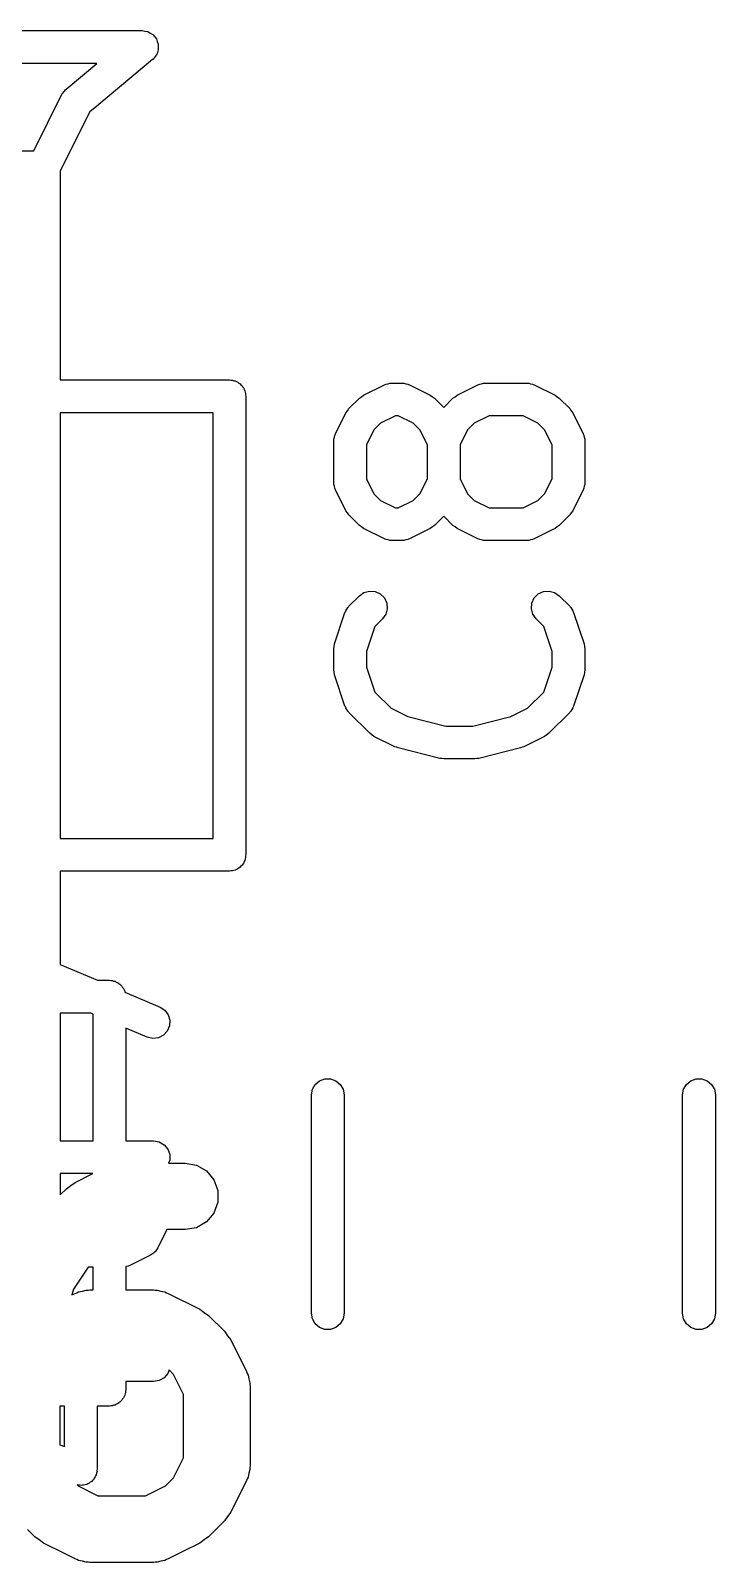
# Model space of a CAD drawing. Extents: x 0.2 to 51.4, y -0.6 to 33.
# Drawn here: x 13.39 to 16.52, y 22.76 to 29.77 of the extents above; entities that cross this region are included whole.
import ezdxf

# ---------------------------------------------------------------- set-up
doc = ezdxf.new("R2010")
doc.units = 0
doc.header["$MEASUREMENT"] = 0
doc.layers.add('BLACK', color=7, linetype='CONTINUOUS')

msp = doc.modelspace()

# ---------------------------------------------------------------- linework, layer by layer
at = {"layer": 'Black'}
for p, q in [((5.1, 29.775), (13.9, 29.775)), ((13.9, 29.775), (13.9001, 29.775)), ((13.9001, 29.775), (13.9003, 29.775)), ((13.9003, 29.775), (13.9128, 29.7728)), ((13.9128, 29.7728), (13.9257, 29.7705)), ((13.9257, 29.7705), (13.9258, 29.7704)), ((13.9258, 29.7704), (13.9259, 29.7704)), ((13.9259, 29.7704), (13.937, 29.7639)), ((13.937, 29.7639), (13.9482, 29.7575)), ((13.9482, 29.7575), (13.9483, 29.7574)), ((13.9483, 29.7574), (13.9484, 29.7573)), ((13.9484, 29.7573), (13.9567, 29.7474)), ((13.9567, 29.7474), (13.965, 29.7375)), ((13.965, 29.7375), (13.965, 29.7374)), ((13.965, 29.7374), (13.9651, 29.7373)), ((13.9651, 29.7373), (13.9694, 29.7253)), ((13.9694, 29.7253), (13.9739, 29.713)), ((13.9738, 29.6867), (13.9695, 29.6749)), ((13.9739, 29.687), (13.9738, 29.6869)), ((13.9738, 29.6869), (13.9738, 29.6867)), ((13.9739, 29.713), (13.9739, 29.7129)), ((13.9739, 29.7129), (13.9739, 29.7128)), ((13.9739, 29.7128), (13.9739, 29.7002)), ((13.9739, 29.7002), (13.9739, 29.687)), ((13.6928, 29.625), (5.34771, 29.625)), ((13.552, 29.5076), (13.6928, 29.625)), ((13.948, 29.6424), (13.6928, 29.4297)), ((13.9481, 29.6425), (13.948, 29.6424)), ((13.9482, 29.6425), (13.9481, 29.6425)), ((13.9565, 29.6525), (13.9482, 29.6425)), ((13.9648, 29.6623), (13.9565, 29.6525)), ((13.9649, 29.6624), (13.9648, 29.6623)), ((13.965, 29.6625), (13.9649, 29.6624)), ((13.9695, 29.6749), (13.965, 29.6625)), ((13.4036, 29.225), (13.5329, 29.4835)), ((13.5329, 29.4835), (13.5343, 29.4855)), ((13.5343, 29.4855), (13.5352, 29.4877)), ((13.5352, 29.4877), (13.5421, 29.4959)), ((13.5421, 29.4959), (13.5484, 29.5045)), ((13.5484, 29.5045), (13.5504, 29.5058)), ((13.5504, 29.5058), (13.552, 29.5076)), ((13.6601, 29.4024), (13.525, 29.1323)), ((13.6928, 29.4297), (13.6601, 29.4024)), ((5.59945, 29.225), (13.4036, 29.225)), ((13.525, 29.1323), (13.525, 28.175)), ((13.525, 28.175), (14.3, 28.175)), ((14.3, 28.175), (14.3065, 28.1739)), ((14.3065, 28.1739), (14.313, 28.1739)), ((14.313, 28.1739), (14.3192, 28.1716)), ((14.3192, 28.1716), (14.3257, 28.1705)), ((14.3257, 28.1705), (14.3313, 28.1672)), ((14.3313, 28.1672), (14.3375, 28.165)), ((14.3375, 28.165), (14.3425, 28.1607)), ((14.3425, 28.1607), (14.3482, 28.1575)), ((14.3482, 28.1575), (14.3524, 28.1524)), ((14.3524, 28.1524), (14.3575, 28.1482)), ((14.3575, 28.1482), (14.3607, 28.1425)), ((14.3607, 28.1425), (14.365, 28.1375)), ((14.365, 28.1375), (14.3672, 28.1313)), ((14.9141, 28.1052), (15.0093, 28.1528)), ((15.0093, 28.1528), (15.0135, 28.154)), ((15.0135, 28.154), (15.0172, 28.1562)), ((15.0172, 28.1562), (15.0259, 28.1577)), ((15.0259, 28.1577), (15.0343, 28.1602)), ((15.0343, 28.1602), (15.0386, 28.16)), ((15.0386, 28.16), (15.0429, 28.1607)), ((15.0429, 28.1607), (15.0905, 28.1607)), ((15.0905, 28.1607), (15.0947, 28.16)), ((15.0947, 28.16), (15.0991, 28.1602)), ((15.0991, 28.1602), (15.1075, 28.1577)), ((15.1075, 28.1577), (15.1161, 28.1562)), ((15.1161, 28.1562), (15.1199, 28.154)), ((15.1199, 28.154), (15.124, 28.1528)), ((15.124, 28.1528), (15.2193, 28.1052)), ((15.3426, 28.1052), (15.4379, 28.1528)), ((15.4379, 28.1528), (15.442, 28.154)), ((15.442, 28.154), (15.4458, 28.1562)), ((15.4458, 28.1562), (15.4544, 28.1577)), ((15.4544, 28.1577), (15.4629, 28.1602)), ((15.4629, 28.1602), (15.4672, 28.16)), ((15.4672, 28.16), (15.4714, 28.1607)), ((15.4714, 28.1607), (15.6619, 28.1607)), ((15.6619, 28.1607), (15.6662, 28.16)), ((15.6662, 28.16), (15.6705, 28.1602)), ((15.6705, 28.1602), (15.6789, 28.1577)), ((15.6789, 28.1577), (15.6876, 28.1562)), ((15.6876, 28.1562), (15.6913, 28.154)), ((15.6913, 28.154), (15.6954, 28.1528)), ((15.6954, 28.1528), (15.7907, 28.1052)), ((14.3672, 28.1313), (14.3705, 28.1257)), ((14.3705, 28.1257), (14.3716, 28.1192)), ((14.3716, 28.1192), (14.3739, 28.113)), ((14.3739, 28.113), (14.3739, 28.1065)), ((14.3739, 28.1065), (14.375, 28.1)), ((14.375, 28.1), (14.375, 26)), ((14.847, 28.0435), (14.8946, 28.0911)), ((14.8946, 28.0911), (14.9044, 28.098)), ((14.9044, 28.098), (14.9141, 28.1052)), ((15.2193, 28.1052), (15.2289, 28.098)), ((15.2289, 28.098), (15.2387, 28.0911)), ((15.2387, 28.0911), (15.281, 28.0489)), ((15.281, 28.0489), (15.3232, 28.0911)), ((15.3232, 28.0911), (15.333, 28.098)), ((15.333, 28.098), (15.3426, 28.1052)), ((15.7907, 28.1052), (15.8003, 28.098)), ((15.8003, 28.098), (15.8102, 28.0911)), ((15.8102, 28.0911), (15.8578, 28.0435)), ((14.225, 28.025), (13.525, 28.025)), ((13.525, 28.025), (13.525, 26.075)), ((14.225, 26.075), (14.225, 28.025)), ((14.7853, 27.9288), (14.8329, 28.024)), ((14.8329, 28.024), (14.8401, 28.0337)), ((14.8401, 28.0337), (14.847, 28.0435)), ((15.0606, 28.0107), (14.992, 27.9765)), ((15.0728, 28.0107), (15.0606, 28.0107)), ((15.1413, 27.9765), (15.0728, 28.0107)), ((15.4891, 28.0107), (15.4206, 27.9765)), ((15.6442, 28.0107), (15.4891, 28.0107)), ((15.7127, 27.9765), (15.6442, 28.0107)), ((15.8578, 28.0435), (15.8647, 28.0337)), ((15.8647, 28.0337), (15.8718, 28.024)), ((15.8718, 28.024), (15.9195, 27.9288)), ((14.7819, 27.9209), (14.7841, 27.9246)), ((14.7841, 27.9246), (14.7853, 27.9288)), ((14.9616, 27.9461), (14.9274, 27.8775)), ((14.992, 27.9765), (14.9616, 27.9461)), ((15.1717, 27.9461), (15.1413, 27.9765)), ((15.206, 27.8775), (15.1717, 27.9461)), ((15.3902, 27.9461), (15.356, 27.8775)), ((15.4206, 27.9765), (15.3902, 27.9461)), ((15.7431, 27.9461), (15.7127, 27.9765)), ((15.7774, 27.8775), (15.7431, 27.9461)), ((15.9195, 27.9288), (15.9207, 27.9246)), ((15.9207, 27.9246), (15.9229, 27.9209)), ((14.7774, 27.8952), (14.7781, 27.8995)), ((14.7774, 27.7048), (14.7774, 27.8952)), ((14.7779, 27.9038), (14.7804, 27.9122)), ((14.7781, 27.8995), (14.7779, 27.9038)), ((14.7804, 27.9122), (14.7819, 27.9209)), ((14.9274, 27.8775), (14.9274, 27.7225)), ((15.206, 27.7225), (15.206, 27.8775)), ((15.356, 27.8775), (15.356, 27.7225)), ((15.7774, 27.7225), (15.7774, 27.8775)), ((15.9229, 27.9209), (15.9244, 27.9122)), ((15.9244, 27.9122), (15.9269, 27.9038)), ((15.9269, 27.9038), (15.9266, 27.8995)), ((15.9266, 27.8995), (15.9274, 27.8952)), ((15.9274, 27.8952), (15.9274, 27.7048)), ((14.9274, 27.7225), (14.9616, 27.654)), ((15.1717, 27.654), (15.206, 27.7225)), ((15.356, 27.7225), (15.3902, 27.654)), ((15.7431, 27.654), (15.7774, 27.7225)), ((14.7781, 27.7005), (14.7774, 27.7048)), ((14.7779, 27.6962), (14.7781, 27.7005)), ((14.7804, 27.6878), (14.7779, 27.6962)), ((14.7819, 27.6791), (14.7804, 27.6878)), ((14.7841, 27.6754), (14.7819, 27.6791)), ((14.7853, 27.6712), (14.7841, 27.6754)), ((14.8329, 27.576), (14.7853, 27.6712)), ((14.9616, 27.654), (14.992, 27.6235)), ((15.1413, 27.6235), (15.1717, 27.654)), ((15.3902, 27.654), (15.4206, 27.6235)), ((15.7127, 27.6235), (15.7431, 27.654)), ((15.9195, 27.6712), (15.8718, 27.576)), ((15.9207, 27.6754), (15.9195, 27.6712)), ((15.9229, 27.6791), (15.9207, 27.6754)), ((15.9244, 27.6878), (15.9229, 27.6791)), ((15.9269, 27.6962), (15.9244, 27.6878)), ((15.9274, 27.7048), (15.9266, 27.7005)), ((15.9266, 27.7005), (15.9269, 27.6962)), ((14.8401, 27.5663), (14.8329, 27.576)), ((14.992, 27.6235), (15.0606, 27.5893)), ((15.0606, 27.5893), (15.0728, 27.5893)), ((15.0728, 27.5893), (15.1413, 27.6235)), ((15.4206, 27.6235), (15.4891, 27.5893)), ((15.4891, 27.5893), (15.6442, 27.5893)), ((15.6442, 27.5893), (15.7127, 27.6235)), ((15.8718, 27.576), (15.8647, 27.5663)), ((14.847, 27.5565), (14.8401, 27.5663)), ((14.8946, 27.5089), (14.847, 27.5565)), ((14.9044, 27.502), (14.8946, 27.5089)), ((15.2387, 27.5089), (15.2289, 27.502)), ((15.281, 27.5511), (15.2387, 27.5089)), ((15.3232, 27.5089), (15.281, 27.5511)), ((15.333, 27.502), (15.3232, 27.5089)), ((15.8102, 27.5089), (15.8003, 27.502)), ((15.8578, 27.5565), (15.8102, 27.5089)), ((15.8647, 27.5663), (15.8578, 27.5565)), ((14.9141, 27.4948), (14.9044, 27.502)), ((15.0093, 27.4472), (14.9141, 27.4948)), ((15.0135, 27.446), (15.0093, 27.4472)), ((15.0172, 27.4438), (15.0135, 27.446)), ((15.0259, 27.4423), (15.0172, 27.4438)), ((15.0343, 27.4398), (15.0259, 27.4423)), ((15.0386, 27.44), (15.0343, 27.4398)), ((15.0429, 27.4393), (15.0386, 27.44)), ((15.0905, 27.4393), (15.0429, 27.4393)), ((15.0947, 27.44), (15.0905, 27.4393)), ((15.0991, 27.4398), (15.0947, 27.44)), ((15.1075, 27.4423), (15.0991, 27.4398)), ((15.1161, 27.4438), (15.1075, 27.4423)), ((15.1199, 27.446), (15.1161, 27.4438)), ((15.124, 27.4472), (15.1199, 27.446)), ((15.206, 27.4882), (15.124, 27.4472)), ((15.2193, 27.4948), (15.206, 27.4882)), ((15.2289, 27.502), (15.2193, 27.4948)), ((15.3426, 27.4948), (15.333, 27.502)), ((15.4379, 27.4472), (15.3426, 27.4948)), ((15.442, 27.446), (15.4379, 27.4472)), ((15.4458, 27.4438), (15.442, 27.446)), ((15.4544, 27.4423), (15.4458, 27.4438)), ((15.4629, 27.4398), (15.4544, 27.4423)), ((15.4672, 27.44), (15.4629, 27.4398)), ((15.4714, 27.4393), (15.4672, 27.44)), ((15.6619, 27.4393), (15.4714, 27.4393)), ((15.6662, 27.44), (15.6619, 27.4393)), ((15.6705, 27.4398), (15.6662, 27.44)), ((15.6789, 27.4423), (15.6705, 27.4398)), ((15.6876, 27.4438), (15.6789, 27.4423)), ((15.6913, 27.446), (15.6876, 27.4438)), ((15.6954, 27.4472), (15.6913, 27.446)), ((15.7774, 27.4882), (15.6954, 27.4472)), ((15.7907, 27.4948), (15.7774, 27.4882)), ((15.8003, 27.502), (15.7907, 27.4948)), ((14.847, 27.1387), (14.8946, 27.1864)), ((14.8946, 27.1864), (14.9159, 27.2013)), ((14.9159, 27.2013), (14.9411, 27.208)), ((14.9411, 27.208), (14.967, 27.2058)), ((14.967, 27.2058), (14.9906, 27.1948)), ((14.9906, 27.1948), (15.0091, 27.1764)), ((15.0091, 27.1764), (15.0201, 27.1527)), ((15.0201, 27.1527), (15.0223, 27.1268)), ((15.6824, 27.1268), (15.6847, 27.1527)), ((15.6847, 27.1527), (15.6957, 27.1764)), ((15.6957, 27.1764), (15.7141, 27.1948)), ((15.7141, 27.1948), (15.7377, 27.2058)), ((15.7377, 27.2058), (15.7637, 27.208)), ((15.7637, 27.208), (15.7888, 27.2013)), ((15.7888, 27.2013), (15.8102, 27.1864)), ((15.8102, 27.1864), (15.8578, 27.1387)), ((14.7812, 26.9666), (14.8288, 27.1094)), ((14.8288, 27.1094), (14.8309, 27.1132)), ((14.8309, 27.1132), (14.832, 27.1174)), ((14.832, 27.1174), (14.8371, 27.1246)), ((14.8371, 27.1246), (14.8413, 27.1323)), ((14.8413, 27.1323), (14.8445, 27.1352)), ((14.8445, 27.1352), (14.847, 27.1387)), ((15.0156, 27.1016), (15.0007, 27.0803)), ((15.0223, 27.1268), (15.0156, 27.1016)), ((15.6892, 27.1016), (15.6824, 27.1268)), ((15.7041, 27.0803), (15.6892, 27.1016)), ((15.8578, 27.1387), (15.8603, 27.1352)), ((15.8603, 27.1352), (15.8635, 27.1323)), ((15.8635, 27.1323), (15.8677, 27.1246)), ((15.8677, 27.1246), (15.8727, 27.1174)), ((15.8727, 27.1174), (15.8739, 27.1132)), ((15.8739, 27.1132), (15.8759, 27.1094)), ((15.8759, 27.1094), (15.9235, 26.9666)), ((14.9656, 27.0452), (14.9274, 26.9307)), ((15.0007, 27.0803), (14.9656, 27.0452)), ((15.7392, 27.0452), (15.7041, 27.0803)), ((15.7774, 26.9307), (15.7392, 27.0452)), ((14.7774, 26.9429), (14.7795, 26.9547)), ((14.7774, 26.8476), (14.7774, 26.9429)), ((14.7795, 26.9547), (14.7812, 26.9666)), ((15.9235, 26.9666), (15.9253, 26.9547)), ((15.9253, 26.9547), (15.9274, 26.9429)), ((15.9274, 26.9429), (15.9274, 26.8476)), ((14.9274, 26.9307), (14.9274, 26.8598)), ((15.7774, 26.8598), (15.7774, 26.9307)), ((14.7795, 26.8358), (14.7774, 26.8476)), ((14.7812, 26.8239), (14.7795, 26.8358)), ((14.8288, 26.681), (14.7812, 26.8239)), ((14.9274, 26.8598), (14.9656, 26.7453)), ((15.7392, 26.7453), (15.7774, 26.8598)), ((15.9235, 26.8239), (15.8759, 26.681)), ((15.9253, 26.8358), (15.9235, 26.8239)), ((15.9274, 26.8476), (15.9253, 26.8358)), ((14.9656, 26.7453), (15.0397, 26.6712)), ((15.6651, 26.6712), (15.7392, 26.7453)), ((14.8309, 26.6772), (14.8288, 26.681)), ((14.832, 26.6731), (14.8309, 26.6772)), ((14.8371, 26.6659), (14.832, 26.6731)), ((14.8413, 26.6581), (14.8371, 26.6659)), ((15.0397, 26.6712), (15.1167, 26.6327)), ((15.5881, 26.6327), (15.6651, 26.6712)), ((15.8677, 26.6659), (15.8635, 26.6581)), ((15.8727, 26.6731), (15.8677, 26.6659)), ((15.8739, 26.6772), (15.8727, 26.6731)), ((15.8759, 26.681), (15.8739, 26.6772)), ((14.8445, 26.6553), (14.8413, 26.6581)), ((14.847, 26.6517), (14.8445, 26.6553)), ((14.9422, 26.5565), (14.847, 26.6517)), ((15.1167, 26.6327), (15.2902, 26.5893)), ((15.4146, 26.5893), (15.5881, 26.6327)), ((15.8578, 26.6517), (15.7626, 26.5565)), ((15.8603, 26.6553), (15.8578, 26.6517)), ((15.8635, 26.6581), (15.8603, 26.6553)), ((14.952, 26.5496), (14.9422, 26.5565)), ((14.9617, 26.5424), (14.952, 26.5496)), ((15.0569, 26.4948), (14.9617, 26.5424)), ((15.2902, 26.5893), (15.4146, 26.5893)), ((15.7431, 26.5424), (15.6478, 26.4948)), ((15.7527, 26.5496), (15.7431, 26.5424)), ((15.7626, 26.5565), (15.7527, 26.5496)), ((15.0648, 26.4925), (15.0569, 26.4948)), ((15.0723, 26.4891), (15.0648, 26.4925)), ((15.2628, 26.4415), (15.0723, 26.4891)), ((15.6325, 26.4891), (15.442, 26.4415)), ((15.64, 26.4925), (15.6325, 26.4891)), ((15.6478, 26.4948), (15.64, 26.4925)), ((15.2719, 26.4409), (15.2628, 26.4415)), ((15.281, 26.4393), (15.2719, 26.4409)), ((15.4238, 26.4393), (15.281, 26.4393)), ((15.4328, 26.4409), (15.4238, 26.4393)), ((15.442, 26.4415), (15.4328, 26.4409)), ((13.525, 26.075), (14.225, 26.075)), ((14.365, 25.9625), (14.3607, 25.9575)), ((14.3672, 25.9687), (14.365, 25.9625)), ((14.3705, 25.9743), (14.3672, 25.9687)), ((14.3716, 25.9808), (14.3705, 25.9743)), ((14.3739, 25.987), (14.3716, 25.9808)), ((14.375, 26), (14.3739, 25.9935)), ((14.3739, 25.9935), (14.3739, 25.987)), ((14.3, 25.925), (13.525, 25.925)), ((13.525, 25.925), (13.525, 25.4981)), ((14.3065, 25.9261), (14.3, 25.925)), ((14.313, 25.9261), (14.3065, 25.9261)), ((14.3192, 25.9284), (14.313, 25.9261)), ((14.3257, 25.9295), (14.3192, 25.9284)), ((14.3313, 25.9328), (14.3257, 25.9295)), ((14.3375, 25.935), (14.3313, 25.9328)), ((14.3425, 25.9393), (14.3375, 25.935)), ((14.3482, 25.9425), (14.3425, 25.9393)), ((14.3524, 25.9476), (14.3482, 25.9425)), ((14.3575, 25.9518), (14.3524, 25.9476)), ((14.3607, 25.9575), (14.3575, 25.9518)), ((13.525, 25.4981), (13.6956, 25.425)), ((13.6956, 25.425), (13.75, 25.425)), ((13.75, 25.425), (13.7565, 25.4239)), ((13.7565, 25.4239), (13.763, 25.4239)), ((13.763, 25.4239), (13.7692, 25.4216)), ((13.7692, 25.4216), (13.7757, 25.4205)), ((13.7757, 25.4205), (13.7813, 25.4172)), ((13.7813, 25.4172), (13.7875, 25.415)), ((13.7875, 25.415), (13.7925, 25.4107)), ((13.7925, 25.4107), (13.7982, 25.4075)), ((13.7982, 25.4075), (13.8024, 25.4024)), ((13.8024, 25.4024), (13.8075, 25.3982)), ((13.8075, 25.3982), (13.8107, 25.3925)), ((13.8107, 25.3925), (13.815, 25.3875)), ((13.815, 25.3875), (13.8172, 25.3813)), ((13.8172, 25.3813), (13.8205, 25.3757)), ((13.8205, 25.3757), (13.8213, 25.3711)), ((13.8213, 25.3711), (13.9819, 25.3023)), ((13.6648, 25.275), (13.525, 25.275)), ((13.525, 25.275), (13.525, 24.6893)), ((13.675, 25.2706), (13.6648, 25.275)), ((13.675, 24.6893), (13.675, 25.2706)), ((13.9819, 25.3023), (14.0037, 25.288)), ((14.0037, 25.288), (14.0193, 25.2672)), ((14.0193, 25.2672), (14.0269, 25.2422)), ((13.9228, 25.1644), (13.825, 25.2063)), ((13.825, 25.2063), (13.825, 24.6893)), ((14.0151, 25.1923), (13.9973, 25.1733)), ((14.0254, 25.2162), (14.0151, 25.1923)), ((14.0269, 25.2422), (14.0254, 25.2162)), ((13.9482, 25.1585), (13.9228, 25.1644)), ((13.9741, 25.1615), (13.9482, 25.1585)), ((13.9973, 25.1733), (13.9741, 25.1615)), ((14.675, 24.9), (14.6795, 24.9257)), ((14.6795, 24.9257), (14.6925, 24.9482)), ((14.6925, 24.9482), (14.7125, 24.965)), ((14.7125, 24.965), (14.737, 24.9739)), ((14.737, 24.9739), (14.763, 24.9739)), ((14.763, 24.9739), (14.7875, 24.965)), ((14.7875, 24.965), (14.8075, 24.9482)), ((14.8075, 24.9482), (14.8205, 24.9257)), ((14.8205, 24.9257), (14.825, 24.9)), ((16.375, 24.9), (16.3795, 24.9257)), ((16.3795, 24.9257), (16.3925, 24.9482)), ((16.3925, 24.9482), (16.4125, 24.965)), ((16.4125, 24.965), (16.437, 24.9739)), ((16.437, 24.9739), (16.463, 24.9739)), ((16.463, 24.9739), (16.4875, 24.965)), ((16.4875, 24.965), (16.5075, 24.9482)), ((16.5075, 24.9482), (16.5205, 24.9257)), ((16.5205, 24.9257), (16.525, 24.9)), ((14.675, 23.9), (14.675, 24.9)), ((14.825, 24.9), (14.825, 23.9)), ((16.375, 23.9), (16.375, 24.9)), ((16.525, 24.9), (16.525, 23.9)), ((13.525, 24.6893), (13.675, 24.6893)), ((13.825, 24.6893), (13.9524, 24.6893)), ((13.9524, 24.6893), (13.978, 24.6848)), ((13.978, 24.6848), (14.0006, 24.6717)), ((14.0006, 24.6717), (14.0173, 24.6518)), ((14.0173, 24.6518), (14.0262, 24.6273)), ((14.0262, 24.6273), (14.0262, 24.6013)), ((14.0262, 24.6013), (14.0213, 24.5876)), ((14.0213, 24.5876), (14.0966, 24.5876)), ((14.0966, 24.5876), (14.1487, 24.5784)), ((14.1487, 24.5784), (14.1945, 24.5519)), ((13.6738, 24.5393), (13.525, 24.5393)), ((13.525, 24.5393), (13.525, 24.442)), ((13.5734, 24.4843), (13.593, 24.4989)), ((13.593, 24.4989), (13.6738, 24.5393)), ((14.1945, 24.5519), (14.2286, 24.5114)), ((14.2286, 24.5114), (14.2467, 24.4616)), ((13.525, 24.442), (13.5534, 24.4703)), ((13.5534, 24.4703), (13.5734, 24.4843)), ((14.2467, 24.4616), (14.2467, 24.4087)), ((14.2286, 24.359), (14.1945, 24.3184)), ((14.2467, 24.4087), (14.2286, 24.359)), ((14.0133, 24.2828), (13.9718, 24.1998)), ((14.0966, 24.2828), (14.0133, 24.2828)), ((14.1487, 24.2919), (14.0966, 24.2828)), ((14.1945, 24.3184), (14.1487, 24.2919)), ((13.9383, 24.1663), (13.8431, 24.1186)), ((13.9471, 24.1728), (13.9383, 24.1663)), ((13.9563, 24.1789), (13.9471, 24.1728)), ((13.9576, 24.1805), (13.9563, 24.1789)), ((13.9592, 24.1818), (13.9576, 24.1805)), ((13.9653, 24.191), (13.9592, 24.1818)), ((13.9718, 24.1998), (13.9653, 24.191)), ((13.6522, 24.1107), (13.5849, 24.0097)), ((13.675, 24.1107), (13.6522, 24.1107)), ((13.675, 24.007), (13.675, 24.1107)), ((13.8265, 24.1137), (13.825, 24.1133)), ((13.825, 24.1133), (13.825, 24.007)), ((13.8352, 24.1152), (13.8265, 24.1137)), ((13.8389, 24.1174), (13.8352, 24.1152)), ((13.8431, 24.1186), (13.8389, 24.1174)), ((13.5849, 24.0097), (13.5783, 23.9836)), ((13.6014, 23.9934), (13.609, 23.9978)), ((13.609, 23.9978), (13.6266, 24.0009)), ((13.6266, 24.0009), (13.6437, 24.006)), ((13.6437, 24.006), (13.6525, 24.0055)), ((13.6525, 24.0055), (13.6611, 24.007)), ((13.6611, 24.007), (13.675, 24.007)), ((13.825, 24.007), (13.9514, 24.007)), ((13.9514, 24.007), (13.9601, 24.0055)), ((13.9601, 24.0055), (13.9689, 24.006)), ((13.9689, 24.006), (13.986, 24.0009)), ((13.986, 24.0009), (14.0036, 23.9978)), ((14.0036, 23.9978), (14.0112, 23.9934)), ((13.5783, 23.9836), (13.593, 23.9909)), ((13.593, 23.9909), (13.6014, 23.9934)), ((14.0112, 23.9934), (14.0196, 23.9909)), ((14.0196, 23.9909), (14.1647, 23.9183)), ((14.1647, 23.9183), (14.1843, 23.9038)), ((14.1843, 23.9038), (14.2043, 23.8898)), ((14.2043, 23.8898), (14.2769, 23.8172)), ((14.6795, 23.8743), (14.675, 23.9)), ((14.6925, 23.8518), (14.6795, 23.8743)), ((14.8205, 23.8743), (14.8075, 23.8518)), ((14.825, 23.9), (14.8205, 23.8743)), ((16.3795, 23.8743), (16.375, 23.9)), ((16.3925, 23.8518), (16.3795, 23.8743)), ((16.5205, 23.8743), (16.5075, 23.8518)), ((16.525, 23.9), (16.5205, 23.8743)), ((14.2769, 23.8172), (14.2909, 23.7972)), ((14.2909, 23.7972), (14.3055, 23.7776)), ((14.7125, 23.835), (14.6925, 23.8518)), ((14.737, 23.8261), (14.7125, 23.835)), ((14.763, 23.8261), (14.737, 23.8261)), ((14.7875, 23.835), (14.763, 23.8261)), ((14.8075, 23.8518), (14.7875, 23.835)), ((16.4125, 23.835), (16.3925, 23.8518)), ((16.437, 23.8261), (16.4125, 23.835)), ((16.463, 23.8261), (16.437, 23.8261)), ((16.4875, 23.835), (16.463, 23.8261)), ((16.5075, 23.8518), (16.4875, 23.835)), ((14.3055, 23.7776), (14.378, 23.6325)), ((13.9524, 23.5869), (13.825, 23.5869)), ((13.825, 23.5869), (13.825, 23.55)), ((13.978, 23.5914), (13.9524, 23.5869)), ((14.0006, 23.6045), (13.978, 23.5914)), ((14.0173, 23.6244), (14.0006, 23.6045)), ((14.023, 23.64), (14.0173, 23.6244)), ((14.0439, 23.6192), (14.023, 23.64)), ((14.0893, 23.5283), (14.0439, 23.6192)), ((14.378, 23.6325), (14.3805, 23.624)), ((14.3805, 23.624), (14.3849, 23.6164)), ((14.3849, 23.6164), (14.388, 23.5988)), ((14.388, 23.5988), (14.3931, 23.5817)), ((14.3931, 23.5817), (14.3926, 23.5729)), ((13.8107, 23.5075), (13.8075, 23.5018)), ((13.815, 23.5125), (13.8107, 23.5075)), ((13.8172, 23.5187), (13.815, 23.5125)), ((13.8205, 23.5243), (13.8172, 23.5187)), ((13.8216, 23.5308), (13.8205, 23.5243)), ((13.8239, 23.537), (13.8216, 23.5308)), ((13.825, 23.55), (13.8239, 23.5435)), ((13.8239, 23.5435), (13.8239, 23.537)), ((14.0893, 23.2374), (14.0893, 23.5283)), ((14.3926, 23.5729), (14.3941, 23.5643)), ((14.3941, 23.5643), (14.3941, 23.2014)), ((13.544, 23.475), (13.5233, 23.475)), ((13.5233, 23.475), (13.5233, 23.2967)), ((13.544, 23.2898), (13.544, 23.475)), ((13.75, 23.475), (13.694, 23.475)), ((13.694, 23.475), (13.694, 23.1857)), ((13.7565, 23.4761), (13.75, 23.475)), ((13.763, 23.4761), (13.7565, 23.4761)), ((13.7692, 23.4784), (13.763, 23.4761)), ((13.7757, 23.4795), (13.7692, 23.4784)), ((13.7813, 23.4828), (13.7757, 23.4795)), ((13.7875, 23.485), (13.7813, 23.4828)), ((13.7925, 23.4893), (13.7875, 23.485)), ((13.7982, 23.4925), (13.7925, 23.4893)), ((13.8024, 23.4976), (13.7982, 23.4925)), ((13.8075, 23.5018), (13.8024, 23.4976)), ((13.5233, 23.2967), (13.544, 23.2898)), ((14.0439, 23.1466), (14.0893, 23.2374)), ((13.6868, 23.1553), (13.685, 23.15)), ((13.6895, 23.1601), (13.6868, 23.1553)), ((13.6908, 23.1675), (13.6895, 23.1601)), ((13.6932, 23.1747), (13.6908, 23.1675)), ((13.694, 23.1857), (13.6931, 23.1803)), ((13.6931, 23.1803), (13.6932, 23.1747)), ((14.388, 23.1669), (14.3849, 23.1493)), ((14.3931, 23.184), (14.388, 23.1669)), ((14.3941, 23.2014), (14.3926, 23.1928)), ((14.3926, 23.1928), (14.3931, 23.184)), ((13.606, 23.1119), (13.6019, 23.1134)), ((13.6019, 23.1134), (13.6063, 23.109)), ((13.6136, 23.1119), (13.606, 23.1119)), ((13.6063, 23.109), (13.6971, 23.0636)), ((13.6211, 23.1107), (13.6136, 23.1119)), ((13.6265, 23.1119), (13.6211, 23.1107)), ((13.6321, 23.1119), (13.6265, 23.1119)), ((13.6392, 23.1144), (13.6321, 23.1119)), ((13.6466, 23.116), (13.6392, 23.1144)), ((13.6513, 23.1189), (13.6466, 23.116)), ((13.6565, 23.1208), (13.6513, 23.1189)), ((13.6624, 23.1256), (13.6565, 23.1208)), ((13.6688, 23.1296), (13.6624, 23.1256)), ((13.6723, 23.1339), (13.6688, 23.1296)), ((13.675, 23.1362), (13.6723, 23.1339)), ((13.6765, 23.1375), (13.675, 23.1362)), ((13.6803, 23.1441), (13.6765, 23.1375)), ((13.685, 23.15), (13.6803, 23.1441)), ((13.9155, 23.0636), (14.0063, 23.109)), ((14.0063, 23.109), (14.0439, 23.1466)), ((14.378, 23.1333), (14.3055, 22.9881)), ((14.3805, 23.1417), (14.378, 23.1333)), ((14.3849, 23.1493), (14.3805, 23.1417)), ((13.6971, 23.0636), (13.9155, 23.0636)), ((14.2769, 22.9485), (14.2043, 22.876)), ((14.2909, 22.9685), (14.2769, 22.9485)), ((14.3055, 22.9881), (14.2909, 22.9685)), ((13.4082, 22.876), (13.375, 22.9092)), ((13.4282, 22.862), (13.4082, 22.876)), ((14.2043, 22.876), (14.1843, 22.862)), ((13.4478, 22.8474), (13.4282, 22.862)), ((13.544, 22.7993), (13.4478, 22.8474)), ((14.0893, 22.8097), (14.0196, 22.7748)), ((14.1647, 22.8474), (14.0893, 22.8097)), ((14.1843, 22.862), (14.1647, 22.8474)), ((13.593, 22.7748), (13.544, 22.7993)), ((13.6014, 22.7723), (13.593, 22.7748)), ((13.609, 22.7679), (13.6014, 22.7723)), ((13.6266, 22.7648), (13.609, 22.7679)), ((13.6437, 22.7598), (13.6266, 22.7648)), ((13.6525, 22.7603), (13.6437, 22.7598)), ((13.6611, 22.7588), (13.6525, 22.7603)), ((13.9514, 22.7588), (13.6611, 22.7588)), ((13.9601, 22.7603), (13.9514, 22.7588)), ((13.9689, 22.7598), (13.9601, 22.7603)), ((13.986, 22.7648), (13.9689, 22.7598)), ((14.0036, 22.7679), (13.986, 22.7648)), ((14.0112, 22.7723), (14.0036, 22.7679)), ((14.0196, 22.7748), (14.0112, 22.7723))]:
    msp.add_line(p, q, dxfattribs=at)

doc.saveas('drawing.dxf')
